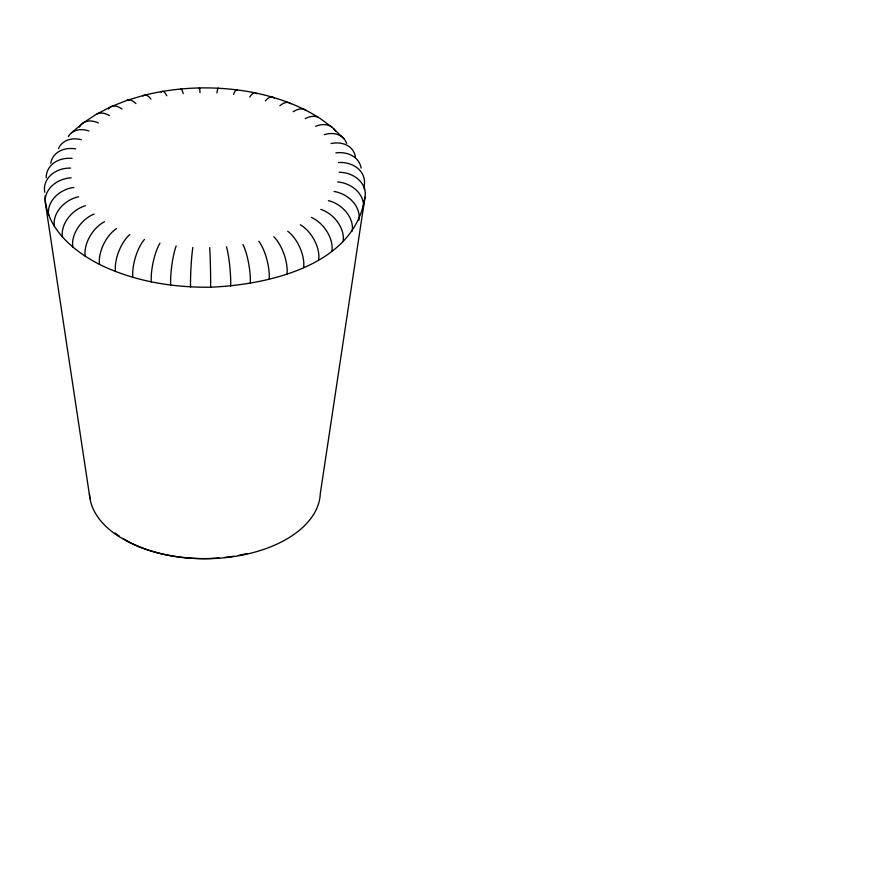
<?xml version="1.0" encoding="UTF-8"?>
<svg xmlns="http://www.w3.org/2000/svg" width="889" height="889" viewBox="0 0 889 889"><rect width="100%" height="100%" fill="white"/><g stroke="black" fill="none" stroke-linecap="round" stroke-linejoin="round"><path stroke-width="1.33" d="M45.017 196.191C45.872 227.984 73.242 251.031 99.512 264.433C133.906 281.268 172.577 287.692 210.637 287.203C268.367 284.724 354.622 265.6 364.957 197.269L320.262 493.851A115.437 66.642 0 0 1 251.198 553.102A115.437 66.642 0 0 1 128.927 542.257L118.637 536.367A115.437 66.642 0 0 1 89.478 493.862M71.753 132.65L82.566 123.371L95.301 114.948A26.092 15.135 59.8 0 1 109.425 115.57M97.179 113.836L111.403 106.536L127.094 100.313L144.018 95.279M145.218 95.012C180.934 86.277 218.494 85.644 254.554 92.734M255.554 92.956C277.535 97.657 299.048 105.213 318.106 117.259M332.03 127.227L320.084 118.426A26.092 15.913 -57 0 0 305.238 118.593M333.864 128.972L343.943 138.706M45.506 203.925L90 498.64M364.479 189.535L364.234 185.668A26.092 21.203 -9.8 0 0 338.565 162.509M209.715 247.687A26.092 0.767 88.8 0 1 210.637 287.214M226.495 246.72A26.092 3.434 84.6 0 1 230.651 286.069M115.448 271.523A26.092 11.89 -68.8 0 1 129.861 234.518M99.501 264.444A26.092 14.013 -63.2 0 1 116.481 228.584M62.497 237.163A26.092 18.936 -41.8 0 1 85.444 205.703M72.809 247.131A26.092 17.558 -49.9 0 1 94.101 214.06M85.211 256.276A26.092 15.913 -57 0 1 104.502 221.728M190.535 286.903A26.092 1.911 -87 0 1 192.846 247.42M242.953 244.553A26.092 6.034 80.3 0 1 250.265 283.48M258.799 241.208A26.092 8.546 75.8 0 1 269.156 279.502M273.79 236.752A26.092 10.924 71 0 1 287.036 274.179M287.703 231.24A26.092 13.135 65.7 0 1 303.627 267.611M300.304 224.761A26.092 15.135 59.8 0 1 318.651 259.888M311.406 217.427A26.092 16.891 53.1 0 1 331.886 251.143M320.829 209.337A26.092 18.38 45.4 0 1 343.11 241.508M328.419 200.636A26.092 19.591 36.5 0 1 352.155 231.129M132.817 277.39A26.092 9.579 -73.8 0 1 144.429 239.441M151.308 281.957A26.092 7.123 -78.4 0 1 159.942 243.264M170.655 285.136A26.092 4.545 -82.8 0 1 176.166 245.942M337.664 181.945A26.092 21.058 14.9 0 1 363.179 208.848M339.176 172.244A26.092 21.292 2.7 0 1 364.979 197.28M334.064 191.457A26.092 20.48 26.3 0 1 358.878 220.194M335.853 152.897A26.092 20.769 -21.6 0 1 361.112 168.077M331.064 143.551A26.092 20.014 -32.3 0 1 355.411 156.942M324.296 134.628A26.092 18.936 -41.8 0 1 346.654 143.496M315.639 126.271A26.092 17.558 -49.9 0 1 335.331 131.094M293.248 111.736A26.092 14.013 -63.2 0 1 306.327 110.558M279.868 105.802A26.092 11.89 -68.8 0 1 290.97 103.746M265.311 100.89A26.092 9.579 -73.8 0 1 274.245 98.101M249.787 97.057A26.092 7.123 -78.4 0 1 256.443 93.701M233.563 94.39A26.092 4.545 -82.8 0 1 237.252 89.945M216.894 92.912A26.092 1.911 -87 0 1 218.438 88.267M199.303 88.633A26.092 0.767 88.8 0 1 200.025 92.645M180.456 89.067A26.092 3.434 84.6 0 1 183.234 93.612M161.153 92.234A26.092 6.034 80.3 0 1 166.788 95.779M142.962 96.068A26.092 8.546 75.8 0 1 150.941 99.124M127.094 100.313A26.092 10.924 71 0 1 135.939 103.58M108.402 108.969A26.092 13.135 65.7 0 1 122.026 109.091M79.388 127.138A26.092 16.891 53.1 0 1 98.323 122.904M68.297 136.662A26.092 18.38 45.4 0 1 88.911 130.983M58.518 148.607A26.092 19.591 36.5 0 1 81.321 139.684M50.751 163.276A26.092 20.48 26.3 0 1 75.676 148.874M46.239 177.678A26.092 21.058 14.9 0 1 72.076 158.386M44.75 192.324A26.092 21.292 2.7 0 1 70.564 168.088M45.483 203.925A26.092 21.203 -9.8 0 1 71.164 177.822M48.717 215.394A26.092 20.769 -21.6 0 1 73.887 187.435M54.418 226.528A26.092 20.014 -32.3 0 1 78.665 196.78M247.198 553.491A110.992 64.086 0 0 1 238.052 555.458M234.051 556.17A110.992 64.086 0 0 1 224.55 557.459M219.05 557.992A110.992 64.086 0 0 1 133.006 543.89M131.816 543.312A110.992 64.086 0 0 1 122.849 538.378M119.359 536.123A110.992 64.086 0 0 1 114.992 532.989"/></g></svg>
